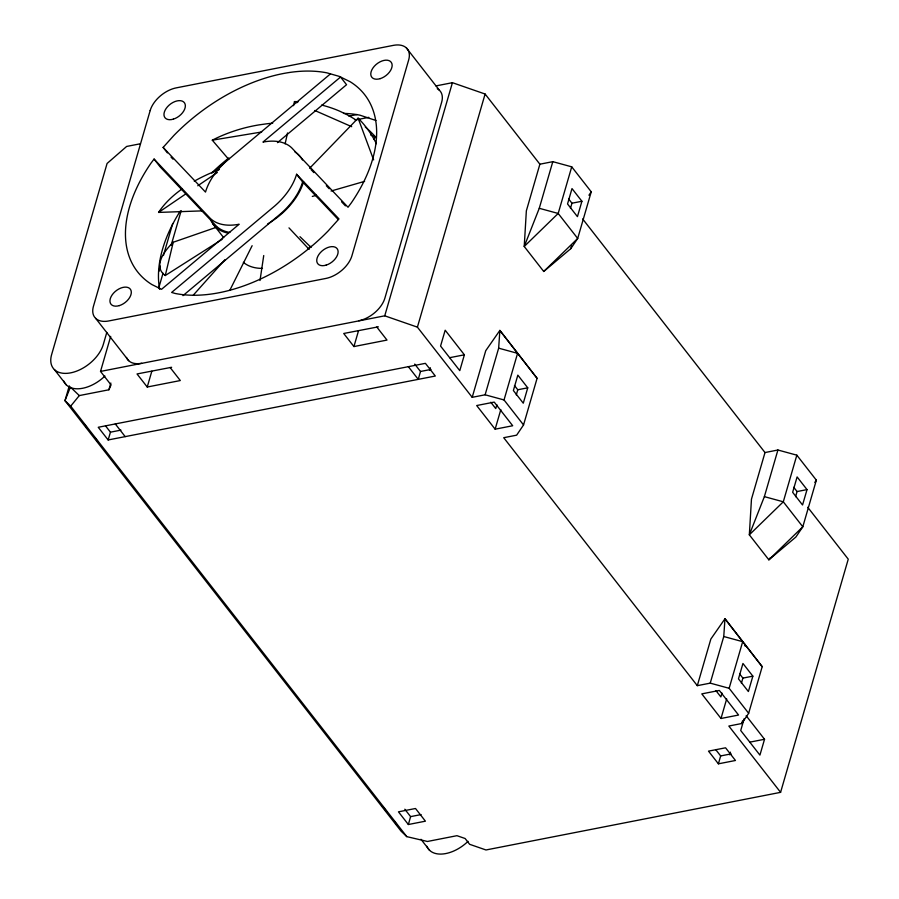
<?xml version="1.0" encoding="UTF-8"?>
<svg xmlns="http://www.w3.org/2000/svg" width="899" height="899" viewBox="0 0 899 899"><rect width="100%" height="100%" fill="white"/><g stroke="black" fill="none" stroke-linecap="round" stroke-linejoin="round"><path stroke-width="1.35" d="M406.809 836.643L70.695 406.134L79.303 395.582L108.891 389.784L111.06 384.929L100.519 371.422L384.738 315.819L417.406 327.146L472.2 397.324L485.123 394.796L498.653 348.171L499.866 330.416L537.085 378.322L523.544 424.946L516.633 435.172L503.71 437.701L697.309 685.667L710.232 683.139L729.145 688.297L748.653 713.289L741.742 723.515L728.831 726.044L780.59 792.345L485.977 849.971L469.638 844.307L465.12 838.509L456.95 835.688L427.43 841.475L406.809 836.643L401.089 831.17L64.975 400.662L69.279 385.851M710.232 683.139L723.762 636.514L724.976 618.759L762.195 666.665L748.653 713.289M260.013 280.488L263.733 255.541M285.118 143.885L287.523 132.962M293.557 105.666L294.467 101.565A127.197 112.454 -34 0 1 298.446 101.699M222.154 239.348L165.27 275.521L173.226 242.247L216.715 227.166M408.36 824.518L398.459 811.831L415.507 808.493L425.418 821.18L408.36 824.518L410.596 816.629L404.82 809.224M414.72 364.084L420.496 371.478L418.26 379.367L408.36 366.68M718.413 763.824L708.502 751.137L725.56 747.799L735.461 760.487L718.413 763.824L720.65 755.935L715.694 749.586M106.801 332.416L103.295 344.474A30.633 18.542 -38 0 1 70.684 372.849A30.633 18.542 -38 0 1 51.625 354.588L107.082 163.472L126.647 146.447L140.053 143.829M100.519 371.422L110.689 336.395M108.891 389.784L110.847 383.053M158.797 271.464L160.348 266.138M163.438 255.485L172.72 223.514M158.775 287.882L163.022 273.229M171.147 245.247L181.205 210.613M170.102 367.477L180.306 380.547L147.234 387.019L151.83 371.197M376.793 327.011L386.997 340.08L353.925 346.565L358.521 330.742M384.738 315.819L452.422 82.686L485.1 94.024L539.883 164.202L526.353 210.827L524.229 246.483L543.738 271.476L570.786 248.663L577.697 238.449L591.239 191.813L571.73 166.832L552.806 161.663L539.883 164.202M417.406 327.146L485.1 94.024M429.542 370.354L430.318 367.713M464.378 354.813L459.782 370.658L440.566 346.059L445.174 330.203L464.378 354.813L449.646 357.69M472.2 397.324L485.741 350.7L499.866 330.416L537.085 378.322M571.73 166.832L558.189 213.456L524.229 246.483L539.265 208.298L552.806 161.663M495.135 429.183L476.684 405.539L494.225 402.1L512.7 425.744L495.135 429.183L500.822 409.618M523.544 424.946L504.036 399.954L517.577 353.329L498.653 348.171M516.284 394.897L517.779 389.761L514.464 385.536M527.747 387.817L523.274 403.202L513.374 390.514L517.835 375.13L527.747 387.817L517.779 389.761M581.911 201.264L577.439 216.648L567.539 203.961L572 188.576L581.911 201.264L571.955 203.208L570.46 208.343M570.786 248.663L571.562 246M697.309 685.667L710.851 639.043L724.976 618.759L762.195 666.665M765.004 452.545L751.463 499.17L749.339 534.826L768.847 559.819L795.896 537.006L802.807 526.792L816.348 480.156L796.84 455.175L777.916 450.006L765.004 452.545L582.642 218.951M796.84 455.175L783.299 501.799L749.339 534.826L764.375 496.641L777.916 450.006M729.145 688.297L742.686 641.672L723.762 636.514M720.998 718.481L701.793 693.882L719.335 690.443L738.562 715.042L720.998 718.481L726.684 698.916M741.394 683.24L742.889 678.104L739.585 673.879M729.696 754.812L730.46 752.16M752.856 676.16L748.384 691.545L738.484 678.857L742.945 663.473L752.856 676.16L742.889 678.104M807.021 489.607L802.549 504.991L792.648 492.304L797.11 476.919L807.021 489.607L797.065 491.551L795.57 496.686M741.742 723.515L742.518 720.841M744.17 718.627L740.72 730.516L759.925 755.115L764.532 739.27L746.159 715.728M780.59 792.345L848.251 559.178L807.729 507.261M496.877 404.741L495.754 408.584L490.798 402.246M721.987 693.084L720.863 696.927L715.907 690.589M108.138 439.959L98.238 427.272L425.407 363.342L435.318 376.029L108.138 439.959L110.453 432.172L105.498 425.834M229.773 290.399L252.125 245.697M588.935 195.229L591.239 191.813M814.809 482.437L816.348 480.156M770.421 557.571L768.847 559.819L802.807 526.792L783.299 501.799L764.375 496.641M154.066 159.089L150.953 163.213A143.997 87.192 -37.9 0 0 151.897 284.556L161.539 289.309L239.145 224.233A53.985 32.69 -37.9 0 1 210.422 218.513L154.066 159.089L160.067 166.776L216.423 226.2A53.985 32.69 -37.9 0 0 229.863 232.436M193.33 295.097L225.042 259.597M167.416 152.897L163.124 147.402L173.99 135.344A143.997 87.192 -37.9 0 1 326.876 72.841L339.294 76.393L350.194 81.764A143.997 87.192 -37.9 0 1 351.149 203.107L348.025 207.242L291.669 147.818A53.985 32.69 -37.9 0 0 262.946 142.087L340.552 77.022L346.553 84.708L277.454 142.649M309.571 168.327L358.105 118.174A127.197 102.239 -65.5 0 1 376.389 143.728M543.738 271.476L577.697 238.449L558.189 213.456L539.265 208.298M212.748 172.754L228.616 158.954M330.472 73.875L227.256 160.427A53.985 32.69 -37.9 0 0 205.5 192.083L163.124 147.402M182.991 295.636L280.836 213.591A53.985 32.69 -37.9 0 0 302.592 181.935L296.591 174.249A53.985 32.69 -37.9 0 1 274.836 205.893L171.619 292.445L175.226 293.479A143.997 87.192 -37.9 0 0 328.113 230.987L338.968 218.918L296.591 174.249M202.05 210.883L158.584 212.422L186.239 193.611M197.769 185.778L217.356 172.462M373.546 138.851L375.849 137.289A127.197 112.454 -34 0 0 365.264 126.984M312.313 196.443L316.336 195.285M331.079 191.026L364.601 181.362M435.948 85.911L452.422 82.686M348.936 116.14L357.15 114.533M355.127 120.028L368.826 117.342M171.653 367.286L137.03 373.95L147.234 387.019M378.344 326.831L343.721 333.484L353.925 346.565M110.453 432.172L120.949 430.127M420.496 371.478L430.992 369.422M749.788 742.147L764.532 739.27M410.596 816.629L421.092 814.573M720.65 755.935L731.145 753.879M228.728 159.381L212.288 140.177L261.665 131.996M485.123 394.796L504.036 399.954M294.467 101.565L297.007 102.688M314.819 110.498L351.689 126.68M370.77 135.052L375.849 137.289M375.951 120.5L359.858 115.151A143.997 87.192 -37.9 0 0 343.53 113.386M79.303 395.582L70.425 387.087L64.975 400.662L70.695 406.134M299.974 236.684L311.065 247.394M311.043 169.608L313.908 172.63M326.326 185.722L329.191 188.745M341.609 201.837L345.43 205.86M302.592 181.935L338.226 219.502M171.046 157.123L172.979 159.157M288.984 227.874L309.132 249.36M568.651 198.982L571.955 203.208M793.761 487.325L797.065 491.551M406.427 47.962L439.409 90.26M212.726 223.615L223.694 237.684M95.665 318.358L128.647 360.656M115.286 423.935L125.186 436.622M54.401 369.59L66.425 384.997M420.968 839.284L429.553 850.285M84.427 424.407L86.933 427.621M95.283 438.319L97.789 441.521M382.075 805.65L387.087 812.067M393.762 820.63L397.111 824.911M358.105 118.174L373.636 159.921M744.484 643.751L745.35 646.403M468.053 841.34A30.633 18.542 -38 0 1 426.856 846.262M104.913 376.052A30.633 18.542 -38 0 1 63.717 380.974M295.018 152.021A55.142 33.398 -37.9 0 1 302.491 159.966M303.57 181.744A55.142 33.398 -37.9 0 1 267.745 223.862M228.009 233.099A55.142 33.398 -37.9 0 1 210.669 219.716M310.998 246.281A55.142 33.398 -37.9 0 1 308.335 248.686M262.463 268.396A55.142 33.398 -37.9 0 1 243.348 262.306M158.584 212.422A127.197 66.886 -8.2 0 1 182.16 188.88M194.274 181.193A127.197 66.886 -8.2 0 1 219.311 169.563M165.27 275.521A127.197 37.623 -21 0 1 160.191 261.755L161.123 258.833A127.197 37.623 -21 0 1 173.226 242.247M321.685 105.071A127.197 112.454 -34 0 1 339.833 111.24L346.654 114.521A127.197 112.454 -34 0 1 356.33 120.275M212.288 140.177A127.197 97.912 -8 0 1 258.957 124.894L267.194 123.736A127.197 97.912 -8 0 1 272.712 123.197M159.64 289.354A143.997 87.192 -37.9 0 1 180.25 211.085M211.681 172.956A143.997 87.192 -37.9 0 1 228.84 157.932M141.682 363.263A24.509 14.845 -37.9 0 1 126.478 357.442M358.825 320.752A24.509 14.845 -37.9 0 0 384.907 298.052L441.645 102.261A24.509 14.845 -37.9 0 0 437.251 88.709M150.167 110.566L93.429 306.357A24.509 14.845 -37.9 0 0 108.7 320.965L325.843 278.454A24.509 14.845 -37.9 0 0 351.925 255.754L408.663 59.963A24.509 14.845 -37.9 0 0 393.391 45.366L176.249 87.866A24.509 14.845 -37.9 0 0 150.167 110.566M119.297 305.615A12.26 7.417 -37.9 0 0 130.479 289.354A12.26 7.417 -37.9 0 0 112.117 294.939A12.26 7.417 -37.9 0 0 119.297 305.615M173.338 119.151A12.26 7.417 -37.9 0 0 184.52 102.891A12.26 7.417 -37.9 0 0 166.146 108.464A12.26 7.417 -37.9 0 0 173.338 119.151M326.101 265.138A12.26 7.417 -37.9 0 0 337.282 248.877A12.26 7.417 -37.9 0 0 318.909 254.462A12.26 7.417 -37.9 0 0 326.101 265.138M380.142 78.663A12.26 7.417 -37.9 0 0 391.312 62.402A12.26 7.417 -37.9 0 0 372.95 67.987A12.26 7.417 -37.9 0 0 380.142 78.663"/></g></svg>
